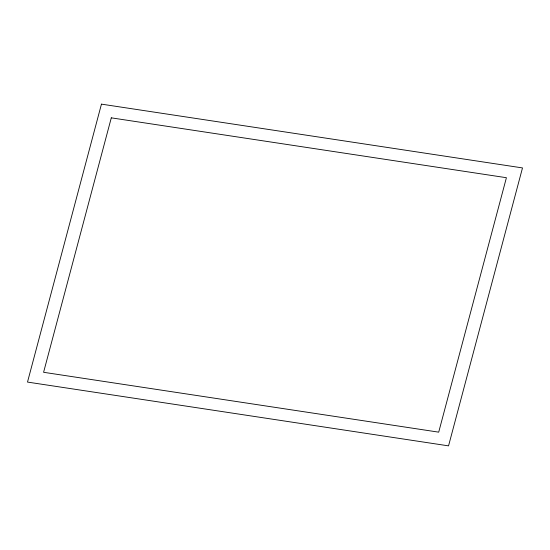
<?xml version="1.0" encoding="UTF-8"?>
<svg xmlns="http://www.w3.org/2000/svg" width="550" height="550" viewBox="0 0 550 550"><rect width="100%" height="100%" fill="white"/><g stroke="black" fill="none" stroke-linecap="round" stroke-linejoin="round"><path stroke-width="0.82" d="M101.454 104.136L27.5 382.078L448.546 445.864L522.5 167.922L101.454 104.136M111.292 117.844L43.587 372.295L438.707 432.156L506.413 177.705L111.292 117.844"/></g></svg>
